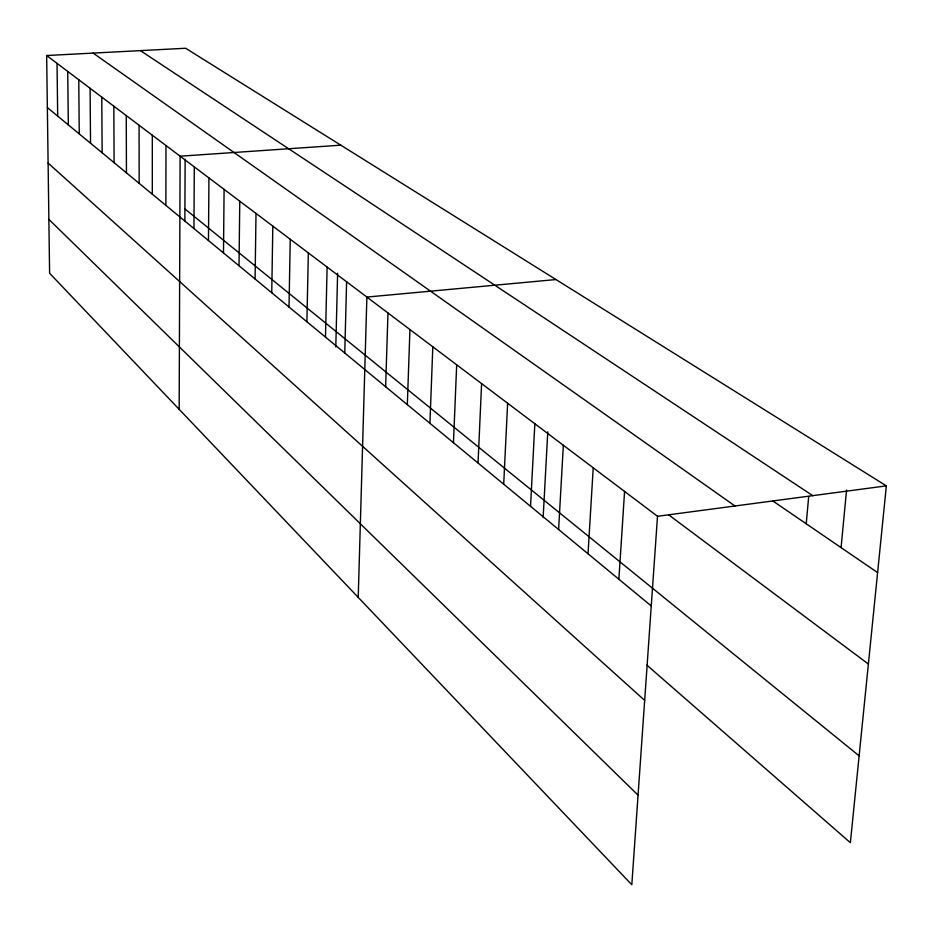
<?xml version="1.0" encoding="UTF-8"?>
<svg xmlns="http://www.w3.org/2000/svg" width="933" height="933" viewBox="0 0 933 933"><rect width="100%" height="100%" fill="white"/><g stroke="black" fill="none" stroke-linecap="round" stroke-linejoin="round"><path stroke-width="1.4" d="M152.312 194.192L152.312 135.227M165.876 205.388L165.992 145.548M179.159 409.319L180.116 156.196L340.813 145.175M184.862 221.494L185.142 159.228M193.947 228.55L194.297 166.89M208.467 240.539L208.945 177.946M223.488 252.936L224.095 189.376M239.023 265.753L239.769 201.201M255.094 279.025L256.004 213.435M271.748 292.764L272.821 226.124M289.008 307.004L290.256 239.28M306.899 321.78L308.345 252.913M325.477 337.105L327.11 267.071M335.798 346.959L337.629 273.264M344.755 353.012L346.609 281.778M358.225 597.388L366.879 297.067L555.986 279.55M385.632 386.752L387.976 312.975M407.324 404.642L409.937 329.547M429.915 423.29L432.819 346.796M453.461 442.732L456.68 364.803M478.046 463.013L481.591 383.591M503.703 484.192L507.622 403.231M530.539 506.327L534.842 423.757M543.146 517.582L547.776 431.839M558.61 529.501L563.345 445.263M588.023 553.77L593.225 467.795M618.871 579.23L624.574 491.446M46.65 55.525L657.508 516.287L631.816 884.741L49.601 273.241L46.65 55.525L185.632 48.259L886.35 485.871L850.371 842.697L646.896 665.136M806.229 523.775L808.689 496.508M841.076 547.613L846.569 490.012M657.508 516.287L886.35 485.871M140.405 50.627L812.748 495.656M772.932 501.021L877.603 572.594M93.16 53.099L734.971 505.989M668.681 514.853L868.39 664.028M184.921 208.934L859.13 755.835M47.35 107.575L651.257 605.96M48.108 163.053L644.668 700.415M48.866 219.372L638.067 795.173M57.041 63.374L57.683 116.112M67.736 71.433L68.319 124.882M78.757 79.748L79.258 133.909M90.093 88.297L90.536 143.215M101.779 97.114L102.14 152.79M113.826 106.199L114.106 162.669M126.258 115.575L126.445 172.85M139.075 125.244L139.169 183.346"/></g></svg>
